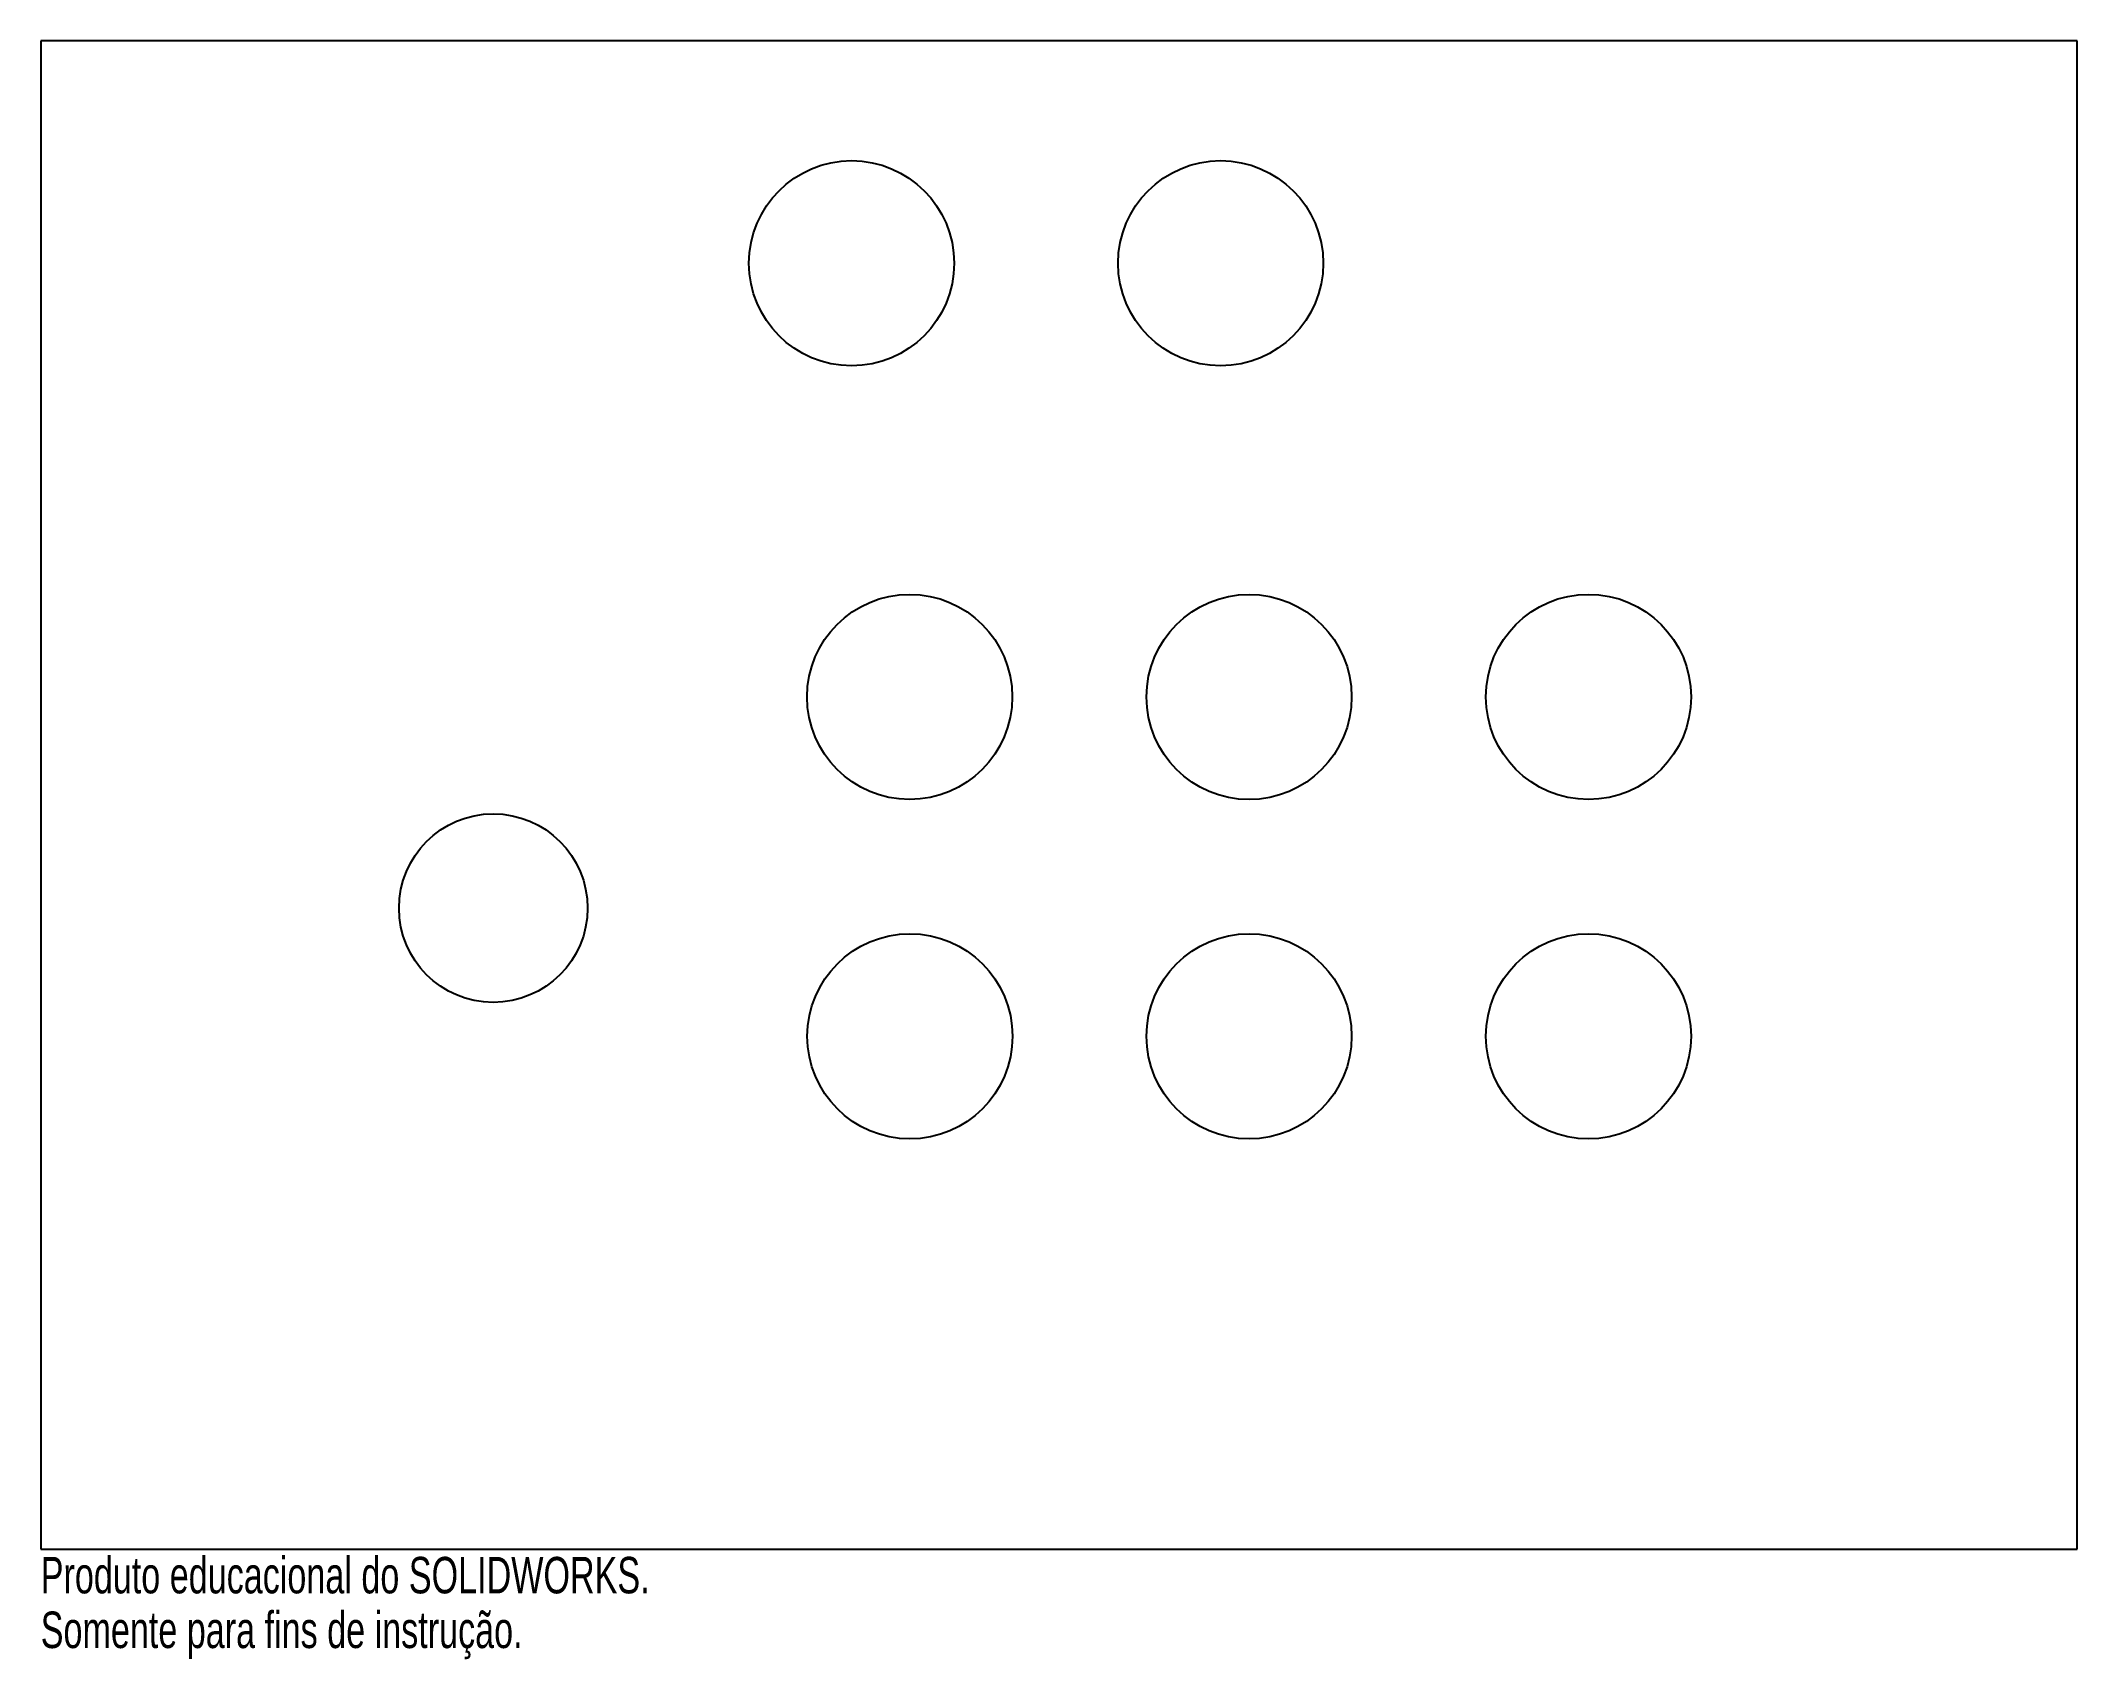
# Model space of a CAD drawing. Header units: millimetres. Extents: x -27 to 0, y -1.5 to 20.
import ezdxf

# ---------------------------------------------------------------- set-up
doc = ezdxf.new("R2010")
doc.units = ezdxf.units.MM
doc.styles.add('SLDTEXTSTYLE0', font='TXT', dxfattribs={"width": 0.7})

msp = doc.modelspace()

# ---------------------------------------------------------------- linework, layer by layer
at = {"color": 7, "linetype": 'Continuous', "lineweight": 25}
for p, q in [((-27, 20), (-27, 0)), ((0, 20), (-27, 20)), ((0, 0), (0, 20)), ((-27, 0), (0, 0))]:
    msp.add_line(p, q, dxfattribs=at)
for centre, radius in [((-16.25, 17.05), 1.36), ((-11.357, 17.05), 1.36), ((-15.48, 11.3), 1.36), ((-10.98, 11.299), 1.36), ((-6.48, 11.3), 1.36), ((-21, 8.5), 1.25), ((-15.477, 6.8), 1.36), ((-10.98, 6.8), 1.36), ((-6.48, 6.8), 1.36)]:
    msp.add_circle(centre, radius, dxfattribs=at)

# ---------------------------------------------------------------- texts
at = {"color": 7, "linetype": 'Continuous', "char_height": 0.48336, "attachment_point": 1, "style": 'SLDTEXTSTYLE0'}
for s, insert in [('Produto educacional do SOLIDWORKS.', (-27, -0.102)), ('Somente para fins de instrução.', (-27, -0.827))]:
    msp.add_mtext(s, dxfattribs=dict(at, insert=insert))

doc.saveas('drawing.dxf')
